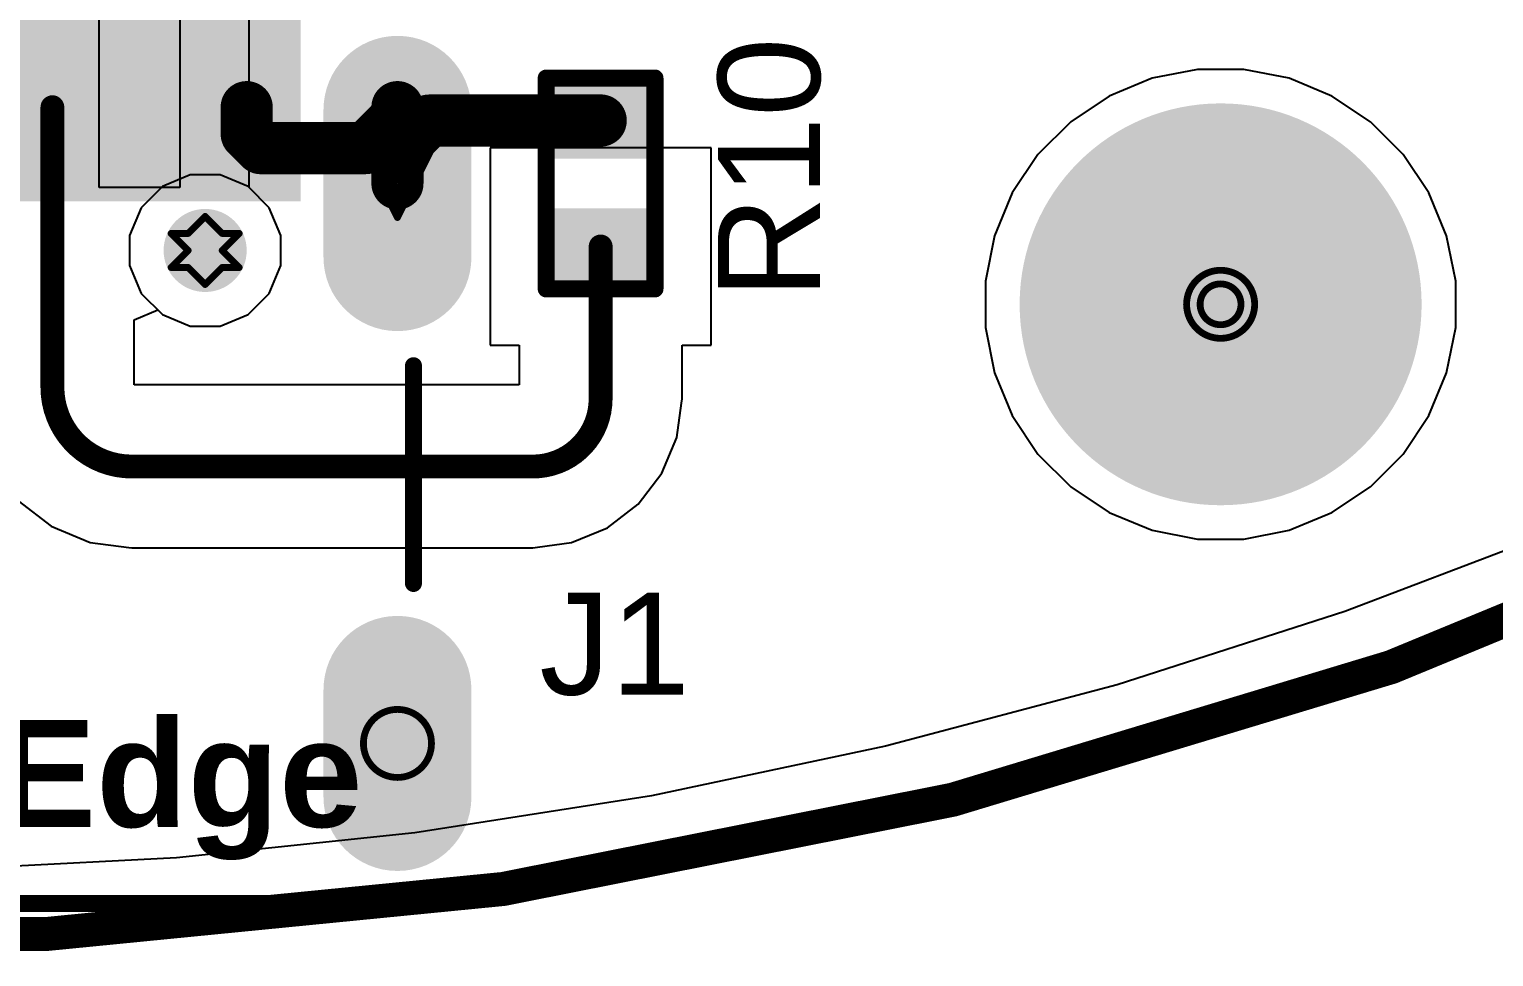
# Model space of a CAD drawing. Header units: inches. Extents: x -18 to 202, y -11 to 119.
# Drawn here: x 27.51 to 38.44, y -2.64 to 4.28 of the extents above; entities that cross this region are included whole.
import ezdxf

# ---------------------------------------------------------------- set-up
doc = ezdxf.new("R2010")
doc.units = ezdxf.units.IN
for name, color, linetype in [('Board Outline', 216, 'Continuous'), ('Bottom Layer', 5, 'Continuous'), ('Bottom Solder', 6, 'Continuous'), ('Drill Drawing', 1, 'Continuous'), ('Ground', 16, 'Continuous'), ('Mechanical 13', 56, 'Continuous'), ('Multi-Layer', 9, 'Continuous'), ('Pad Holes', 156, 'Continuous'), ('Power', 76, 'Continuous'), ('Top Layer', 1, 'Continuous'), ('Top Overlay', 2, 'Continuous'), ('Top Paste', 8, 'Continuous'), ('Top Solder', 216, 'Continuous')]:
    doc.layers.add(name, color=color, linetype=linetype)
doc.styles.add('Arial', font='', dxfattribs={"height": 0.2})
doc.styles.add('Arial_Bold', font='', dxfattribs={"height": 0.2})
doc.styles.get('Arial').set_extended_font_data('Arial')
doc.styles.get('Arial_Bold').set_extended_font_data('Arial', bold=True)

# ---------------------------------------------------------------- blocks, each defined once
blk = doc.blocks.new('R___0402_47')
at = {"layer": 'Top Layer'}
for points in [[(-0.699, -0.318), (-0.699, 0.318), (-0.241, 0.318), (-0.241, -0.318)], [(0.241, -0.318), (0.241, 0.318), (0.699, 0.318), (0.699, -0.318)]]:
    blk.add_hatch(color=1, dxfattribs=at).paths.add_polyline_path(points)
at = {"layer": 'Top Paste'}
for points in [[(-0.699, -0.318), (-0.699, 0.318), (-0.241, 0.318), (-0.241, -0.318)], [(0.241, -0.318), (0.241, 0.318), (0.699, 0.318), (0.699, -0.318)]]:
    blk.add_hatch(color=8, dxfattribs=at).paths.add_polyline_path(points)
at = {"layer": 'Top Solder'}
for points in [[(-0.754, -0.373), (-0.754, 0.373), (-0.186, 0.373), (-0.186, -0.373)], [(0.186, -0.373), (0.186, 0.373), (0.754, 0.373), (0.754, -0.373)]]:
    blk.add_hatch(color=216, dxfattribs=at).paths.add_polyline_path(points)
at = {"layer": 'Top Overlay'}
for points in [[(-0.787, 0.406, 0.127, 0.127, 0), (0.787, 0.406, 0.127, 0.127, 0)], [(-0.787, 0.406, 0.127, 0.127, 0), (-0.787, -0.406, 0.127, 0.127, 0)], [(0.787, 0.406, 0.127, 0.127, 0), (0.787, -0.406, 0.127, 0.127, 0)], [(-0.787, -0.406, 0.127, 0.127, 0), (0.787, -0.406, 0.127, 0.127, 0)], [(-0.813, -0.432, 0.00323, 0.00323, 0), (0.813, -0.432, 0.00323, 0.00323, 0)]]:
    blk.add_lwpolyline(points, format="xyseb", dxfattribs=at)
for points in [[(-0.819, 0.406, 0.0635, 0.0635, 1), (-0.756, 0.406, 0.0635, 0.0635, 1)], [(-0.819, 0.406, 0.0635, 0.0635, 1), (-0.756, 0.406, 0.0635, 0.0635, 1)], [(0.756, 0.406, 0.0635, 0.0635, 1), (0.819, 0.406, 0.0635, 0.0635, 1)], [(0.756, 0.406, 0.0635, 0.0635, 1), (0.819, 0.406, 0.0635, 0.0635, 1)], [(-0.819, -0.406, 0.0635, 0.0635, 1), (-0.756, -0.406, 0.0635, 0.0635, 1)], [(-0.819, -0.406, 0.0635, 0.0635, 1), (-0.756, -0.406, 0.0635, 0.0635, 1)], [(-0.814, -0.432, 0.00161, 0.00161, 1), (-0.812, -0.432, 0.00161, 0.00161, 1)], [(0.756, -0.406, 0.0635, 0.0635, 1), (0.819, -0.406, 0.0635, 0.0635, 1)], [(0.756, -0.406, 0.0635, 0.0635, 1), (0.819, -0.406, 0.0635, 0.0635, 1)], [(0.812, -0.432, 0.00161, 0.00161, 1), (0.814, -0.432, 0.00161, 0.00161, 1)]]:
    blk.add_lwpolyline(points, format="xyseb", close=True, dxfattribs=at)
blk = doc.blocks.new('TYPE_C_31_M_12__64')
at = {"layer": 'Bottom Layer'}
h = blk.add_hatch(color=5, dxfattribs=at)
edge = h.paths.add_edge_path()
edge.add_arc((-4.325, 2.355), 0.45, 0, 180)
edge.add_line((-4.775, 2.355), (-4.775, 1.255))
edge.add_arc((-4.325, 1.255), 0.45, 180, 360)
edge.add_line((-3.875, 1.255), (-3.875, 2.355))
h = blk.add_hatch(color=5, dxfattribs=at)
edge = h.paths.add_edge_path()
edge.add_arc((4.325, 1.255), 0.45, 180, 360)
edge.add_line((4.775, 1.255), (4.775, 2.355))
edge.add_arc((4.325, 2.355), 0.45, 0, 180)
edge.add_line((3.875, 2.355), (3.875, 1.255))
h = blk.add_hatch(color=5, dxfattribs=at)
edge = h.paths.add_edge_path()
edge.add_arc((-4.325, -2.775), 0.45, 180, 360)
edge.add_line((-3.875, -2.775), (-3.875, -1.975))
edge.add_arc((-4.325, -1.975), 0.45, 0, 180)
edge.add_line((-4.775, -1.975), (-4.775, -2.775))
h = blk.add_hatch(color=5, dxfattribs=at)
edge = h.paths.add_edge_path()
edge.add_arc((4.325, -2.775), 0.45, 180, 360)
edge.add_line((4.775, -2.775), (4.775, -1.975))
edge.add_arc((4.325, -1.975), 0.45, 0, 180)
edge.add_line((3.875, -1.975), (3.875, -2.775))
at = {"layer": 'Bottom Solder'}
h = blk.add_hatch(color=6, dxfattribs=at)
edge = h.paths.add_edge_path()
edge.add_arc((-4.325, 2.355), 0.552, 0, 180)
edge.add_line((-4.877, 2.355), (-4.877, 1.255))
edge.add_arc((-4.325, 1.255), 0.552, 180, 360)
edge.add_line((-3.773, 1.255), (-3.773, 2.355))
h = blk.add_hatch(color=6, dxfattribs=at)
edge = h.paths.add_edge_path()
edge.add_arc((4.325, 1.255), 0.552, 180, 360)
edge.add_line((4.877, 1.255), (4.877, 2.355))
edge.add_arc((4.325, 2.355), 0.552, 0, 180)
edge.add_line((3.773, 2.355), (3.773, 1.255))
h = blk.add_hatch(color=6, dxfattribs=at)
edge = h.paths.add_edge_path()
edge.add_arc((-2.89, 1.305), 0.102, 0, 360)
h = blk.add_hatch(color=6, dxfattribs=at)
edge = h.paths.add_edge_path()
edge.add_arc((2.89, 1.305), 0.102, 0, 360)
h = blk.add_hatch(color=6, dxfattribs=at)
edge = h.paths.add_edge_path()
edge.add_arc((-4.325, -2.775), 0.552, 180, 360)
edge.add_line((-3.773, -2.775), (-3.773, -1.975))
edge.add_arc((-4.325, -1.975), 0.552, 0, 180)
edge.add_line((-4.877, -1.975), (-4.877, -2.775))
h = blk.add_hatch(color=6, dxfattribs=at)
edge = h.paths.add_edge_path()
edge.add_arc((4.325, -2.775), 0.552, 180, 360)
edge.add_line((4.877, -2.775), (4.877, -1.975))
edge.add_arc((4.325, -1.975), 0.552, 0, 180)
edge.add_line((3.773, -1.975), (3.773, -2.775))
at = {"layer": 'Ground'}
h = blk.add_hatch(color=16, dxfattribs=at)
edge = h.paths.add_edge_path()
edge.add_arc((-4.325, 2.355), 0.45, 0, 180)
edge.add_line((-4.775, 2.355), (-4.775, 1.255))
edge.add_arc((-4.325, 1.255), 0.45, 180, 360)
edge.add_line((-3.875, 1.255), (-3.875, 2.355))
h = blk.add_hatch(color=16, dxfattribs=at)
edge = h.paths.add_edge_path()
edge.add_arc((4.325, 1.255), 0.45, 180, 360)
edge.add_line((4.775, 1.255), (4.775, 2.355))
edge.add_arc((4.325, 2.355), 0.45, 0, 180)
edge.add_line((3.875, 2.355), (3.875, 1.255))
h = blk.add_hatch(color=16, dxfattribs=at)
edge = h.paths.add_edge_path()
edge.add_arc((-4.325, -2.775), 0.45, 180, 360)
edge.add_line((-3.875, -2.775), (-3.875, -1.975))
edge.add_arc((-4.325, -1.975), 0.45, 0, 180)
edge.add_line((-4.775, -1.975), (-4.775, -2.775))
h = blk.add_hatch(color=16, dxfattribs=at)
edge = h.paths.add_edge_path()
edge.add_arc((4.325, -2.775), 0.45, 180, 360)
edge.add_line((4.775, -2.775), (4.775, -1.975))
edge.add_arc((4.325, -1.975), 0.45, 0, 180)
edge.add_line((3.875, -1.975), (3.875, -2.775))
at = {"layer": 'Multi-Layer'}
h = blk.add_hatch(color=9, dxfattribs=at)
edge = h.paths.add_edge_path()
edge.add_arc((-4.325, 2.355), 0.45, 0, 180)
edge.add_line((-4.775, 2.355), (-4.775, 1.255))
edge.add_arc((-4.325, 1.255), 0.45, 180, 360)
edge.add_line((-3.875, 1.255), (-3.875, 2.355))
h = blk.add_hatch(color=9, dxfattribs=at)
edge = h.paths.add_edge_path()
edge.add_arc((4.325, 1.255), 0.45, 180, 360)
edge.add_line((4.775, 1.255), (4.775, 2.355))
edge.add_arc((4.325, 2.355), 0.45, 0, 180)
edge.add_line((3.875, 2.355), (3.875, 1.255))
h = blk.add_hatch(color=9, dxfattribs=at)
edge = h.paths.add_edge_path()
edge.add_arc((-4.325, -2.775), 0.45, 180, 360)
edge.add_line((-3.875, -2.775), (-3.875, -1.975))
edge.add_arc((-4.325, -1.975), 0.45, 0, 180)
edge.add_line((-4.775, -1.975), (-4.775, -2.775))
h = blk.add_hatch(color=9, dxfattribs=at)
edge = h.paths.add_edge_path()
edge.add_arc((4.325, -2.775), 0.45, 180, 360)
edge.add_line((4.775, -2.775), (4.775, -1.975))
edge.add_arc((4.325, -1.975), 0.45, 0, 180)
edge.add_line((3.875, -1.975), (3.875, -2.775))
at = {"layer": 'Pad Holes'}
h = blk.add_hatch(color=7, dxfattribs=at)
edge = h.paths.add_edge_path()
edge.add_arc((-4.325, 1.255), 0.3, 180, 360)
edge.add_line((-4.025, 1.255), (-4.025, 2.355))
edge.add_arc((-4.325, 2.355), 0.3, 0, 180)
edge.add_line((-4.625, 2.355), (-4.625, 1.255))
h = blk.add_hatch(color=7, dxfattribs=at)
edge = h.paths.add_edge_path()
edge.add_arc((4.325, 1.255), 0.3, 180, 360)
edge.add_line((4.625, 1.255), (4.625, 2.355))
edge.add_arc((4.325, 2.355), 0.3, 0, 180)
edge.add_line((4.025, 2.355), (4.025, 1.255))
h = blk.add_hatch(color=7, dxfattribs=at)
edge = h.paths.add_edge_path()
edge.add_arc((-2.89, 1.305), 0.31, 0, 360)
h = blk.add_hatch(color=7, dxfattribs=at)
edge = h.paths.add_edge_path()
edge.add_arc((2.89, 1.305), 0.31, 0, 360)
h = blk.add_hatch(color=7, dxfattribs=at)
edge = h.paths.add_edge_path()
edge.add_arc((-4.325, -2.775), 0.3, 180, 360)
edge.add_line((-4.025, -2.775), (-4.025, -1.975))
edge.add_arc((-4.325, -1.975), 0.3, 0, 180)
edge.add_line((-4.625, -1.975), (-4.625, -2.775))
h = blk.add_hatch(color=7, dxfattribs=at)
edge = h.paths.add_edge_path()
edge.add_arc((4.325, -2.775), 0.3, 180, 360)
edge.add_line((4.625, -2.775), (4.625, -1.975))
edge.add_arc((4.325, -1.975), 0.3, 0, 180)
edge.add_line((4.025, -1.975), (4.025, -2.775))
at = {"layer": 'Power'}
h = blk.add_hatch(color=76, dxfattribs=at)
edge = h.paths.add_edge_path()
edge.add_arc((-4.325, 2.355), 0.45, 0, 180)
edge.add_line((-4.775, 2.355), (-4.775, 1.255))
edge.add_arc((-4.325, 1.255), 0.45, 180, 360)
edge.add_line((-3.875, 1.255), (-3.875, 2.355))
h = blk.add_hatch(color=76, dxfattribs=at)
edge = h.paths.add_edge_path()
edge.add_arc((4.325, 1.255), 0.45, 180, 360)
edge.add_line((4.775, 1.255), (4.775, 2.355))
edge.add_arc((4.325, 2.355), 0.45, 0, 180)
edge.add_line((3.875, 2.355), (3.875, 1.255))
h = blk.add_hatch(color=76, dxfattribs=at)
edge = h.paths.add_edge_path()
edge.add_arc((-4.325, -2.775), 0.45, 180, 360)
edge.add_line((-3.875, -2.775), (-3.875, -1.975))
edge.add_arc((-4.325, -1.975), 0.45, 0, 180)
edge.add_line((-4.775, -1.975), (-4.775, -2.775))
h = blk.add_hatch(color=76, dxfattribs=at)
edge = h.paths.add_edge_path()
edge.add_arc((4.325, -2.775), 0.45, 180, 360)
edge.add_line((4.775, -2.775), (4.775, -1.975))
edge.add_arc((4.325, -1.975), 0.45, 0, 180)
edge.add_line((3.875, -1.975), (3.875, -2.775))
at = {"layer": 'Top Layer'}
for points in [[(-3.5, 2.975), (-2.9, 2.975), (-2.9, 1.775), (-3.5, 1.775)], [(-2.7, 2.975), (-2.1, 2.975), (-2.1, 1.775), (-2.7, 1.775)], [(-1.9, 2.975), (-1.6, 2.975), (-1.6, 1.775), (-1.9, 1.775)], [(-1.4, 2.975), (-1.1, 2.975), (-1.1, 1.775), (-1.4, 1.775)], [(-0.9, 2.975), (-0.6, 2.975), (-0.6, 1.775), (-0.9, 1.775)], [(-0.4, 2.975), (-0.1, 2.975), (-0.1, 1.775), (-0.4, 1.775)], [(0.4, 1.775), (0.1, 1.775), (0.1, 2.975), (0.4, 2.975)], [(0.9, 1.775), (0.6, 1.775), (0.6, 2.975), (0.9, 2.975)], [(1.4, 1.775), (1.1, 1.775), (1.1, 2.975), (1.4, 2.975)], [(1.9, 1.775), (1.6, 1.775), (1.6, 2.975), (1.9, 2.975)], [(2.7, 1.775), (2.1, 1.775), (2.1, 2.975), (2.7, 2.975)], [(2.9, 2.975), (3.5, 2.975), (3.5, 1.775), (2.9, 1.775)]]:
    blk.add_hatch(color=1, dxfattribs=at).paths.add_polyline_path(points)
h = blk.add_hatch(color=1, dxfattribs=at)
edge = h.paths.add_edge_path()
edge.add_arc((-4.325, 2.355), 0.45, 0, 180)
edge.add_line((-4.775, 2.355), (-4.775, 1.255))
edge.add_arc((-4.325, 1.255), 0.45, 180, 360)
edge.add_line((-3.875, 1.255), (-3.875, 2.355))
h = blk.add_hatch(color=1, dxfattribs=at)
edge = h.paths.add_edge_path()
edge.add_arc((4.325, 1.255), 0.45, 180, 360)
edge.add_line((4.775, 1.255), (4.775, 2.355))
edge.add_arc((4.325, 2.355), 0.45, 0, 180)
edge.add_line((3.875, 2.355), (3.875, 1.255))
h = blk.add_hatch(color=1, dxfattribs=at)
edge = h.paths.add_edge_path()
edge.add_arc((-4.325, -2.775), 0.45, 180, 360)
edge.add_line((-3.875, -2.775), (-3.875, -1.975))
edge.add_arc((-4.325, -1.975), 0.45, 0, 180)
edge.add_line((-4.775, -1.975), (-4.775, -2.775))
h = blk.add_hatch(color=1, dxfattribs=at)
edge = h.paths.add_edge_path()
edge.add_arc((4.325, -2.775), 0.45, 180, 360)
edge.add_line((4.775, -2.775), (4.775, -1.975))
edge.add_arc((4.325, -1.975), 0.45, 0, 180)
edge.add_line((3.875, -1.975), (3.875, -2.775))
at = {"layer": 'Top Paste'}
for points in [[(-3.5, 2.975), (-2.9, 2.975), (-2.9, 1.775), (-3.5, 1.775)], [(-2.7, 2.975), (-2.1, 2.975), (-2.1, 1.775), (-2.7, 1.775)], [(-1.9, 2.975), (-1.6, 2.975), (-1.6, 1.775), (-1.9, 1.775)], [(-1.4, 2.975), (-1.1, 2.975), (-1.1, 1.775), (-1.4, 1.775)], [(-0.9, 2.975), (-0.6, 2.975), (-0.6, 1.775), (-0.9, 1.775)], [(-0.4, 2.975), (-0.1, 2.975), (-0.1, 1.775), (-0.4, 1.775)], [(0.4, 1.775), (0.1, 1.775), (0.1, 2.975), (0.4, 2.975)], [(0.9, 1.775), (0.6, 1.775), (0.6, 2.975), (0.9, 2.975)], [(1.4, 1.775), (1.1, 1.775), (1.1, 2.975), (1.4, 2.975)], [(1.9, 1.775), (1.6, 1.775), (1.6, 2.975), (1.9, 2.975)], [(2.7, 1.775), (2.1, 1.775), (2.1, 2.975), (2.7, 2.975)], [(2.9, 2.975), (3.5, 2.975), (3.5, 1.775), (2.9, 1.775)]]:
    blk.add_hatch(color=8, dxfattribs=at).paths.add_polyline_path(points)
at = {"layer": 'Top Solder'}
for points in [[(-3.602, 3.077), (-2.798, 3.077), (-2.798, 1.673), (-3.602, 1.673)], [(-2.802, 3.077), (-1.998, 3.077), (-1.998, 1.673), (-2.802, 1.673)], [(-2.002, 3.077), (-1.498, 3.077), (-1.498, 1.673), (-2.002, 1.673)], [(-1.502, 3.077), (-0.998, 3.077), (-0.998, 1.673), (-1.502, 1.673)], [(-1.002, 3.077), (-0.498, 3.077), (-0.498, 1.673), (-1.002, 1.673)], [(-0.502, 3.077), (0.002, 3.077), (0.002, 1.673), (-0.502, 1.673)], [(0.502, 1.673), (-0.002, 1.673), (-0.002, 3.077), (0.502, 3.077)], [(1.002, 1.673), (0.498, 1.673), (0.498, 3.077), (1.002, 3.077)], [(1.502, 1.673), (0.998, 1.673), (0.998, 3.077), (1.502, 3.077)], [(2.002, 1.673), (1.498, 1.673), (1.498, 3.077), (2.002, 3.077)], [(2.802, 1.673), (1.998, 1.673), (1.998, 3.077), (2.802, 3.077)], [(2.798, 3.077), (3.602, 3.077), (3.602, 1.673), (2.798, 1.673)]]:
    blk.add_hatch(color=216, dxfattribs=at).paths.add_polyline_path(points)
h = blk.add_hatch(color=216, dxfattribs=at)
edge = h.paths.add_edge_path()
edge.add_arc((-4.325, 2.355), 0.552, 0, 180)
edge.add_line((-4.877, 2.355), (-4.877, 1.255))
edge.add_arc((-4.325, 1.255), 0.552, 180, 360)
edge.add_line((-3.773, 1.255), (-3.773, 2.355))
h = blk.add_hatch(color=216, dxfattribs=at)
edge = h.paths.add_edge_path()
edge.add_arc((4.325, 1.255), 0.552, 180, 360)
edge.add_line((4.877, 1.255), (4.877, 2.355))
edge.add_arc((4.325, 2.355), 0.552, 0, 180)
edge.add_line((3.773, 2.355), (3.773, 1.255))
h = blk.add_hatch(color=216, dxfattribs=at)
edge = h.paths.add_edge_path()
edge.add_arc((-2.89, 1.305), 0.102, 0, 360)
h = blk.add_hatch(color=216, dxfattribs=at)
edge = h.paths.add_edge_path()
edge.add_arc((2.89, 1.305), 0.102, 0, 360)
h = blk.add_hatch(color=216, dxfattribs=at)
edge = h.paths.add_edge_path()
edge.add_arc((-4.325, -2.775), 0.552, 180, 360)
edge.add_line((-3.773, -2.775), (-3.773, -1.975))
edge.add_arc((-4.325, -1.975), 0.552, 0, 180)
edge.add_line((-4.877, -1.975), (-4.877, -2.775))
h = blk.add_hatch(color=216, dxfattribs=at)
edge = h.paths.add_edge_path()
edge.add_arc((4.325, -2.775), 0.552, 180, 360)
edge.add_line((4.877, -2.775), (4.877, -1.975))
edge.add_arc((4.325, -1.975), 0.552, 0, 180)
edge.add_line((3.773, -1.975), (3.773, -2.775))
at = {"layer": 'Mechanical 13'}
for points in [[(-1.868, -2.897, 0.127, 0.127, 0), (-1.691, -2.72, 0.127, 0.127, 0)], [(-1.691, -2.72, 0.127, 0.127, 0), (-1.487, -2.72, 0.127, 0.127, 0)], [(-1.868, -2.897, 0.127, 0.127, 0), (-1.868, -3.202, 0.127, 0.127, 0)], [(-2.072, -3.202, 0.127, 0.127, 0), (-1.868, -3.202, 0.127, 0.127, 0)], [(-2.072, -3.202, 0.127, 0.127, 0), (-1.908, -3.365, 0.127, 0.127, 0)], [(-1.868, -3.202, 0.127, 0.127, 0), (-1.665, -3.202, 0.127, 0.127, 0)], [(-1.828, -3.365, 0.127, 0.127, 0), (-1.665, -3.202, 0.127, 0.127, 0)]]:
    blk.add_lwpolyline(points, format="xyseb", dxfattribs=at)
for points in [[(-1.722, -2.72, 0.0635, 0.0635, 1), (-1.659, -2.72, 0.0635, 0.0635, 1)], [(-1.722, -2.72, 0.0635, 0.0635, 1), (-1.659, -2.72, 0.0635, 0.0635, 1)], [(-1.519, -2.72, 0.0635, 0.0635, 1), (-1.456, -2.72, 0.0635, 0.0635, 1)], [(-1.9, -2.897, 0.0635, 0.0635, 1), (-1.837, -2.897, 0.0635, 0.0635, 1)], [(-1.9, -2.897, 0.0635, 0.0635, 1), (-1.837, -2.897, 0.0635, 0.0635, 1)], [(-2.103, -3.202, 0.0635, 0.0635, 1), (-2.04, -3.202, 0.0635, 0.0635, 1)], [(-2.103, -3.202, 0.0635, 0.0635, 1), (-2.04, -3.202, 0.0635, 0.0635, 1)], [(-1.9, -3.202, 0.0635, 0.0635, 1), (-1.837, -3.202, 0.0635, 0.0635, 1)], [(-1.9, -3.202, 0.0635, 0.0635, 1), (-1.837, -3.202, 0.0635, 0.0635, 1)], [(-1.9, -3.202, 0.0635, 0.0635, 1), (-1.837, -3.202, 0.0635, 0.0635, 1)], [(-1.697, -3.202, 0.0635, 0.0635, 1), (-1.633, -3.202, 0.0635, 0.0635, 1)], [(-1.697, -3.202, 0.0635, 0.0635, 1), (-1.633, -3.202, 0.0635, 0.0635, 1)], [(-1.94, -3.365, 0.0635, 0.0635, 1), (-1.877, -3.365, 0.0635, 0.0635, 1)], [(-1.86, -3.365, 0.0635, 0.0635, 1), (-1.797, -3.365, 0.0635, 0.0635, 1)]]:
    blk.add_lwpolyline(points, format="xyseb", close=True, dxfattribs=at)
at = {"layer": 'Top Overlay'}
for points in [[(-4.445, 0.445, 0.127, 0.127, 0), (-4.445, -1.181, 0.127, 0.127, 0)], [(4.445, -1.181, 0.127, 0.127, 0), (4.445, 0.445, 0.127, 0.127, 0)], [(-4.495, -3.569, 0.127, 0.127, 0), (4.495, -3.569, 0.127, 0.127, 0)]]:
    blk.add_lwpolyline(points, format="xyseb", dxfattribs=at)
for points in [[(-4.476, 0.445, 0.0635, 0.0635, 1), (-4.413, 0.445, 0.0635, 0.0635, 1)], [(4.413, 0.445, 0.0635, 0.0635, 1), (4.476, 0.445, 0.0635, 0.0635, 1)], [(-4.476, -1.181, 0.0635, 0.0635, 1), (-4.413, -1.181, 0.0635, 0.0635, 1)], [(4.413, -1.181, 0.0635, 0.0635, 1), (4.476, -1.181, 0.0635, 0.0635, 1)], [(-4.527, -3.569, 0.0635, 0.0635, 1), (-4.464, -3.569, 0.0635, 0.0635, 1)], [(4.464, -3.569, 0.0635, 0.0635, 1), (4.527, -3.569, 0.0635, 0.0635, 1)]]:
    blk.add_lwpolyline(points, format="xyseb", close=True, dxfattribs=at)
at = {"layer": 'Mechanical 13', "style": 'Arial_Bold'}
blk.add_text('PCB Edge', height=0.8, rotation=360, dxfattribs=at).set_placement((-1.338, -2.999))

msp = doc.modelspace()

# ---------------------------------------------------------------- hatches: boundary and pattern name
at = {"layer": 'Bottom Solder'}
h = msp.add_hatch(color=6, dxfattribs=at)
edge = h.paths.add_edge_path()
edge.add_arc((36.402, 2.228), 0.102, 0, 360)
at = {"layer": 'Pad Holes'}
h = msp.add_hatch(color=7, dxfattribs=at)
edge = h.paths.add_edge_path()
edge.add_arc((36.402, 2.228), 1.5, 0, 360)
at = {"layer": 'Top Solder'}
h = msp.add_hatch(color=216, dxfattribs=at)
edge = h.paths.add_edge_path()
edge.add_arc((36.402, 2.228), 0.102, 0, 360)

# ---------------------------------------------------------------- linework, layer by layer
at = {"layer": 'Board Outline'}
msp.add_lwpolyline([(44.23, 62.31, 0.254, 0.254, -3.535496), (7.565, 62.289, 0.254, 0.254, 0)], format="xyseb", dxfattribs=at)
at = {"layer": 'Bottom Layer'}
for p, q in [((36.229, 3.982), (35.89, 3.915)), ((36.575, 3.982), (36.229, 3.982)), ((36.913, 3.915), (36.575, 3.982)), ((35.89, 3.915), (35.571, 3.783)), ((37.233, 3.783), (36.913, 3.915)), ((35.571, 3.783), (35.284, 3.591)), ((37.52, 3.591), (37.233, 3.783)), ((35.284, 3.591), (35.039, 3.346)), ((37.764, 3.346), (37.52, 3.591)), ((35.039, 3.346), (34.847, 3.059)), ((37.956, 3.059), (37.764, 3.346)), ((28.712, 3.194), (28.505, 3.108)), ((28.936, 3.194), (28.712, 3.194)), ((29.144, 3.108), (28.936, 3.194)), ((28.505, 3.108), (28.346, 2.949)), ((29.302, 2.949), (29.144, 3.108)), ((34.847, 3.059), (34.715, 2.74)), ((38.088, 2.74), (37.956, 3.059)), ((28.346, 2.949), (28.26, 2.742)), ((29.388, 2.742), (29.302, 2.949)), ((28.26, 2.742), (28.26, 2.518)), ((29.388, 2.518), (29.388, 2.742)), ((34.715, 2.74), (34.648, 2.401)), ((38.156, 2.401), (38.088, 2.74)), ((28.26, 2.518), (28.346, 2.31)), ((29.302, 2.31), (29.388, 2.518)), ((28.346, 2.31), (28.505, 2.152)), ((29.144, 2.152), (29.302, 2.31)), ((34.648, 2.401), (34.648, 2.055)), ((38.156, 2.055), (38.156, 2.401)), ((28.505, 2.152), (28.712, 2.066)), ((28.936, 2.066), (29.144, 2.152)), ((28.712, 2.066), (28.936, 2.066)), ((34.648, 2.055), (34.715, 1.717)), ((38.088, 1.717), (38.156, 2.055)), ((34.715, 1.717), (34.847, 1.397)), ((37.956, 1.397), (38.088, 1.717)), ((34.847, 1.397), (35.039, 1.11)), ((37.764, 1.11), (37.956, 1.397)), ((35.039, 1.11), (35.284, 0.866)), ((37.52, 0.866), (37.764, 1.11)), ((35.284, 0.866), (35.571, 0.674)), ((37.233, 0.674), (37.52, 0.866)), ((35.571, 0.674), (35.89, 0.542)), ((36.913, 0.542), (37.233, 0.674)), ((39, 0.57), (37.33, -0.065)), ((35.89, 0.542), (36.229, 0.474)), ((36.229, 0.474), (36.575, 0.474)), ((36.575, 0.474), (36.913, 0.542)), ((37.33, -0.065), (35.629, -0.613)), ((35.629, -0.613), (33.902, -1.071)), ((33.902, -1.071), (32.154, -1.44)), ((32.154, -1.44), (30.389, -1.717)), ((30.389, -1.717), (28.611, -1.903)), ((28.611, -1.903), (26.827, -1.997))]:
    msp.add_line(p, q, dxfattribs=at)
at = {"layer": 'Drill Drawing'}
for points in [[(30.005, 3.384, 0.0508, 0.0508, 0), (30.513, 3.384, 0.0508, 0.0508, 0)], [(30.005, 3.384, 0.0508, 0.0508, 0), (30.259, 2.876, 0.0508, 0.0508, 0)], [(30.259, 2.876, 0.0508, 0.0508, 0), (30.513, 3.384, 0.0508, 0.0508, 0)], [(28.697, 2.757, 0.0508, 0.0508, 0), (28.824, 2.884, 0.0508, 0.0508, 0)], [(28.824, 2.884, 0.0508, 0.0508, 0), (28.951, 2.757, 0.0508, 0.0508, 0)], [(28.57, 2.757, 0.0508, 0.0508, 0), (28.697, 2.63, 0.0508, 0.0508, 0)], [(28.57, 2.757, 0.0508, 0.0508, 0), (28.697, 2.757, 0.0508, 0.0508, 0)], [(28.951, 2.757, 0.0508, 0.0508, 0), (29.078, 2.757, 0.0508, 0.0508, 0)], [(28.951, 2.63, 0.0508, 0.0508, 0), (29.078, 2.757, 0.0508, 0.0508, 0)], [(28.57, 2.503, 0.0508, 0.0508, 0), (28.697, 2.63, 0.0508, 0.0508, 0)], [(28.951, 2.63, 0.0508, 0.0508, 0), (29.078, 2.503, 0.0508, 0.0508, 0)], [(28.57, 2.503, 0.0508, 0.0508, 0), (28.697, 2.503, 0.0508, 0.0508, 0)], [(28.697, 2.503, 0.0508, 0.0508, 0), (28.824, 2.376, 0.0508, 0.0508, 0)], [(28.824, 2.376, 0.0508, 0.0508, 0), (28.951, 2.503, 0.0508, 0.0508, 0)], [(28.951, 2.503, 0.0508, 0.0508, 0), (29.078, 2.503, 0.0508, 0.0508, 0)]]:
    msp.add_lwpolyline(points, format="xyseb", dxfattribs=at)
for points in [[(29.992, 3.384, 0.0254, 0.0254, 1), (30.018, 3.384, 0.0254, 0.0254, 1)], [(29.992, 3.384, 0.0254, 0.0254, 1), (30.018, 3.384, 0.0254, 0.0254, 1)], [(30.5, 3.384, 0.0254, 0.0254, 1), (30.526, 3.384, 0.0254, 0.0254, 1)], [(30.5, 3.384, 0.0254, 0.0254, 1), (30.526, 3.384, 0.0254, 0.0254, 1)], [(28.811, 2.884, 0.0254, 0.0254, 1), (28.837, 2.884, 0.0254, 0.0254, 1)], [(28.811, 2.884, 0.0254, 0.0254, 1), (28.837, 2.884, 0.0254, 0.0254, 1)], [(30.246, 2.876, 0.0254, 0.0254, 1), (30.272, 2.876, 0.0254, 0.0254, 1)], [(30.246, 2.876, 0.0254, 0.0254, 1), (30.272, 2.876, 0.0254, 0.0254, 1)], [(28.557, 2.757, 0.0254, 0.0254, 1), (28.583, 2.757, 0.0254, 0.0254, 1)], [(28.557, 2.757, 0.0254, 0.0254, 1), (28.583, 2.757, 0.0254, 0.0254, 1)], [(28.684, 2.757, 0.0254, 0.0254, 1), (28.71, 2.757, 0.0254, 0.0254, 1)], [(28.684, 2.757, 0.0254, 0.0254, 1), (28.71, 2.757, 0.0254, 0.0254, 1)], [(28.938, 2.757, 0.0254, 0.0254, 1), (28.964, 2.757, 0.0254, 0.0254, 1)], [(28.938, 2.757, 0.0254, 0.0254, 1), (28.964, 2.757, 0.0254, 0.0254, 1)], [(29.065, 2.757, 0.0254, 0.0254, 1), (29.091, 2.757, 0.0254, 0.0254, 1)], [(29.065, 2.757, 0.0254, 0.0254, 1), (29.091, 2.757, 0.0254, 0.0254, 1)], [(28.684, 2.63, 0.0254, 0.0254, 1), (28.71, 2.63, 0.0254, 0.0254, 1)], [(28.684, 2.63, 0.0254, 0.0254, 1), (28.71, 2.63, 0.0254, 0.0254, 1)], [(28.938, 2.63, 0.0254, 0.0254, 1), (28.964, 2.63, 0.0254, 0.0254, 1)], [(28.938, 2.63, 0.0254, 0.0254, 1), (28.964, 2.63, 0.0254, 0.0254, 1)], [(28.557, 2.503, 0.0254, 0.0254, 1), (28.583, 2.503, 0.0254, 0.0254, 1)], [(28.557, 2.503, 0.0254, 0.0254, 1), (28.583, 2.503, 0.0254, 0.0254, 1)], [(28.684, 2.503, 0.0254, 0.0254, 1), (28.71, 2.503, 0.0254, 0.0254, 1)], [(28.684, 2.503, 0.0254, 0.0254, 1), (28.71, 2.503, 0.0254, 0.0254, 1)], [(28.938, 2.503, 0.0254, 0.0254, 1), (28.964, 2.503, 0.0254, 0.0254, 1)], [(28.938, 2.503, 0.0254, 0.0254, 1), (28.964, 2.503, 0.0254, 0.0254, 1)], [(29.065, 2.503, 0.0254, 0.0254, 1), (29.091, 2.503, 0.0254, 0.0254, 1)], [(29.065, 2.503, 0.0254, 0.0254, 1), (29.091, 2.503, 0.0254, 0.0254, 1)], [(36.656, 2.228, 0.0508, 0.0508, 1), (36.148, 2.228, 0.0508, 0.0508, 1)], [(36.554, 2.228, 0.0508, 0.0508, 1), (36.249, 2.228, 0.0508, 0.0508, 1)], [(28.811, 2.376, 0.0254, 0.0254, 1), (28.837, 2.376, 0.0254, 0.0254, 1)], [(28.811, 2.376, 0.0254, 0.0254, 1), (28.837, 2.376, 0.0254, 0.0254, 1)], [(36.135, 2.228, 0.0254, 0.0254, 1), (36.16, 2.228, 0.0254, 0.0254, 1)], [(36.237, 2.228, 0.0254, 0.0254, 1), (36.262, 2.228, 0.0254, 0.0254, 1)], [(36.541, 2.228, 0.0254, 0.0254, 1), (36.567, 2.228, 0.0254, 0.0254, 1)], [(36.643, 2.228, 0.0254, 0.0254, 1), (36.668, 2.228, 0.0254, 0.0254, 1)], [(30.513, -1.05, 0.0508, 0.0508, 1), (30.005, -1.05, 0.0508, 0.0508, 1)], [(29.992, -1.05, 0.0254, 0.0254, 1), (30.018, -1.05, 0.0254, 0.0254, 1)], [(30.5, -1.05, 0.0254, 0.0254, 1), (30.526, -1.05, 0.0254, 0.0254, 1)]]:
    msp.add_lwpolyline(points, format="xyseb", close=True, dxfattribs=at)
at = {"layer": 'Ground'}
for p, q in [((36.229, 3.982), (35.89, 3.915)), ((36.575, 3.982), (36.229, 3.982)), ((36.913, 3.915), (36.575, 3.982)), ((35.89, 3.915), (35.571, 3.783)), ((37.233, 3.783), (36.913, 3.915)), ((35.571, 3.783), (35.284, 3.591)), ((37.52, 3.591), (37.233, 3.783)), ((35.284, 3.591), (35.039, 3.346)), ((37.764, 3.346), (37.52, 3.591)), ((35.039, 3.346), (34.847, 3.059)), ((37.956, 3.059), (37.764, 3.346)), ((28.712, 3.194), (28.505, 3.108)), ((28.936, 3.194), (28.712, 3.194)), ((29.144, 3.108), (28.936, 3.194)), ((28.505, 3.108), (28.346, 2.949)), ((29.302, 2.949), (29.144, 3.108)), ((34.847, 3.059), (34.715, 2.74)), ((38.088, 2.74), (37.956, 3.059)), ((28.346, 2.949), (28.26, 2.742)), ((29.388, 2.742), (29.302, 2.949)), ((28.26, 2.742), (28.26, 2.518)), ((29.388, 2.518), (29.388, 2.742)), ((34.715, 2.74), (34.648, 2.401)), ((38.156, 2.401), (38.088, 2.74)), ((28.26, 2.518), (28.346, 2.31)), ((29.302, 2.31), (29.388, 2.518)), ((28.346, 2.31), (28.505, 2.152)), ((29.144, 2.152), (29.302, 2.31)), ((34.648, 2.401), (34.648, 2.055)), ((38.156, 2.055), (38.156, 2.401)), ((28.505, 2.152), (28.712, 2.066)), ((28.936, 2.066), (29.144, 2.152)), ((28.712, 2.066), (28.936, 2.066)), ((34.648, 2.055), (34.715, 1.717)), ((38.088, 1.717), (38.156, 2.055)), ((34.715, 1.717), (34.847, 1.397)), ((37.956, 1.397), (38.088, 1.717)), ((34.847, 1.397), (35.039, 1.11)), ((37.764, 1.11), (37.956, 1.397)), ((35.039, 1.11), (35.284, 0.866)), ((37.52, 0.866), (37.764, 1.11)), ((35.284, 0.866), (35.571, 0.674)), ((37.233, 0.674), (37.52, 0.866)), ((35.571, 0.674), (35.89, 0.542)), ((36.913, 0.542), (37.233, 0.674)), ((39, 0.57), (37.33, -0.065)), ((35.89, 0.542), (36.229, 0.474)), ((36.229, 0.474), (36.575, 0.474)), ((36.575, 0.474), (36.913, 0.542)), ((37.33, -0.065), (35.629, -0.613)), ((35.629, -0.613), (33.902, -1.071)), ((33.902, -1.071), (32.154, -1.44)), ((32.154, -1.44), (30.389, -1.717)), ((30.389, -1.717), (28.611, -1.903)), ((28.611, -1.903), (26.827, -1.997))]:
    msp.add_line(p, q, dxfattribs=at)
at = {"layer": 'Power'}
for p, q in [((36.229, 3.982), (35.89, 3.915)), ((36.575, 3.982), (36.229, 3.982)), ((36.913, 3.915), (36.575, 3.982)), ((35.89, 3.915), (35.571, 3.783)), ((37.233, 3.783), (36.913, 3.915)), ((35.571, 3.783), (35.284, 3.591)), ((37.52, 3.591), (37.233, 3.783)), ((35.284, 3.591), (35.039, 3.346)), ((37.764, 3.346), (37.52, 3.591)), ((35.039, 3.346), (34.847, 3.059)), ((37.956, 3.059), (37.764, 3.346)), ((28.712, 3.194), (28.505, 3.108)), ((28.936, 3.194), (28.712, 3.194)), ((29.144, 3.108), (28.936, 3.194)), ((28.505, 3.108), (28.346, 2.949)), ((29.302, 2.949), (29.144, 3.108)), ((34.847, 3.059), (34.715, 2.74)), ((38.088, 2.74), (37.956, 3.059)), ((28.346, 2.949), (28.26, 2.742)), ((29.388, 2.742), (29.302, 2.949)), ((28.26, 2.742), (28.26, 2.518)), ((29.388, 2.518), (29.388, 2.742)), ((34.715, 2.74), (34.648, 2.401)), ((38.156, 2.401), (38.088, 2.74)), ((28.26, 2.518), (28.346, 2.31)), ((29.302, 2.31), (29.388, 2.518)), ((28.346, 2.31), (28.505, 2.152)), ((29.144, 2.152), (29.302, 2.31)), ((34.648, 2.401), (34.648, 2.055)), ((38.156, 2.055), (38.156, 2.401)), ((28.505, 2.152), (28.712, 2.066)), ((28.936, 2.066), (29.144, 2.152)), ((28.712, 2.066), (28.936, 2.066)), ((34.648, 2.055), (34.715, 1.717)), ((38.088, 1.717), (38.156, 2.055)), ((34.715, 1.717), (34.847, 1.397)), ((37.956, 1.397), (38.088, 1.717)), ((34.847, 1.397), (35.039, 1.11)), ((37.764, 1.11), (37.956, 1.397)), ((35.039, 1.11), (35.284, 0.866)), ((37.52, 0.866), (37.764, 1.11)), ((35.284, 0.866), (35.571, 0.674)), ((37.233, 0.674), (37.52, 0.866)), ((35.571, 0.674), (35.89, 0.542)), ((36.913, 0.542), (37.233, 0.674)), ((39, 0.57), (37.33, -0.065)), ((35.89, 0.542), (36.229, 0.474)), ((36.229, 0.474), (36.575, 0.474)), ((36.575, 0.474), (36.913, 0.542)), ((37.33, -0.065), (35.629, -0.613)), ((35.629, -0.613), (33.902, -1.071)), ((33.902, -1.071), (32.154, -1.44)), ((32.154, -1.44), (30.389, -1.717)), ((30.389, -1.717), (28.611, -1.903)), ((28.611, -1.903), (26.827, -1.997))]:
    msp.add_line(p, q, dxfattribs=at)
at = {"layer": 'Top Layer'}
for p, q in [((28.034, 3.1), (28.034, 12.743)), ((28.634, 4.54), (28.634, 3.1)), ((29.152, 3.1), (29.152, 4.486)), ((36.229, 3.982), (35.89, 3.915)), ((36.575, 3.982), (36.229, 3.982)), ((36.913, 3.915), (36.575, 3.982)), ((35.89, 3.915), (35.571, 3.783)), ((37.233, 3.783), (36.913, 3.915)), ((35.571, 3.783), (35.284, 3.591)), ((37.52, 3.591), (37.233, 3.783)), ((35.284, 3.591), (35.039, 3.346)), ((37.764, 3.346), (37.52, 3.591)), ((32.601, 3.397), (30.95, 3.397)), ((30.95, 3.397), (30.95, 1.923)), ((32.601, 1.923), (32.601, 3.397)), ((35.039, 3.346), (34.847, 3.059)), ((37.956, 3.059), (37.764, 3.346)), ((28.634, 3.1), (28.034, 3.1)), ((29.302, 2.949), (29.152, 3.1)), ((29.152, 3.1), (29.152, 3.1)), ((34.847, 3.059), (34.715, 2.74)), ((38.088, 2.74), (37.956, 3.059)), ((29.388, 2.742), (29.302, 2.949)), ((29.388, 2.518), (29.388, 2.742)), ((34.715, 2.74), (34.648, 2.401)), ((38.156, 2.401), (38.088, 2.74)), ((29.302, 2.31), (29.388, 2.518)), ((29.144, 2.152), (29.302, 2.31)), ((34.648, 2.401), (34.648, 2.055)), ((38.156, 2.055), (38.156, 2.401)), ((28.293, 2.112), (28.47, 2.186)), ((28.47, 2.186), (28.505, 2.152)), ((28.293, 1.626), (28.293, 2.112)), ((28.505, 2.152), (28.712, 2.066)), ((28.936, 2.066), (29.144, 2.152)), ((28.712, 2.066), (28.936, 2.066)), ((34.648, 2.055), (34.715, 1.717)), ((38.088, 1.717), (38.156, 2.055)), ((30.95, 1.923), (31.167, 1.923)), ((31.167, 1.923), (31.167, 1.626)), ((32.384, 1.522), (32.384, 1.923)), ((32.384, 1.923), (32.601, 1.923)), ((34.715, 1.717), (34.847, 1.397)), ((37.956, 1.397), (38.088, 1.717)), ((31.167, 1.626), (28.293, 1.626)), ((32.344, 1.235), (32.378, 1.49)), ((32.378, 1.49), (32.384, 1.522)), ((34.847, 1.397), (35.039, 1.11)), ((37.764, 1.11), (37.956, 1.397)), ((32.233, 0.967), (32.344, 1.235)), ((35.039, 1.11), (35.284, 0.866)), ((37.52, 0.866), (37.764, 1.11)), ((32.056, 0.736), (32.233, 0.967)), ((35.284, 0.866), (35.571, 0.674)), ((37.233, 0.674), (37.52, 0.866)), ((27.428, 0.761), (27.676, 0.571)), ((31.826, 0.56), (32.056, 0.736)), ((35.571, 0.674), (35.89, 0.542)), ((36.913, 0.542), (37.233, 0.674)), ((27.676, 0.571), (27.965, 0.451)), ((31.558, 0.449), (31.826, 0.56)), ((39, 0.57), (37.33, -0.065)), ((27.965, 0.451), (28.254, 0.413)), ((31.303, 0.415), (31.558, 0.449)), ((35.89, 0.542), (36.229, 0.474)), ((36.229, 0.474), (36.575, 0.474)), ((36.575, 0.474), (36.913, 0.542)), ((28.254, 0.413), (28.276, 0.409)), ((28.276, 0.409), (31.27, 0.409)), ((31.27, 0.409), (31.303, 0.415)), ((37.33, -0.065), (35.629, -0.613)), ((35.629, -0.613), (33.902, -1.071)), ((33.902, -1.071), (32.154, -1.44)), ((32.154, -1.44), (30.389, -1.717)), ((30.389, -1.717), (28.611, -1.903)), ((28.611, -1.903), (26.827, -1.997))]:
    msp.add_line(p, q, dxfattribs=at)
for points in [[(29.134, 3.499, 0.389, 0.389, 0), (29.134, 3.7, 0.389, 0.389, 0)], [(30.259, 3.63, 0.389, 0.389, 0), (30.259, 3.7, 0.389, 0.389, 0)], [(27.684, 1.609, 0.178, 0.178, 0), (27.684, 3.7, 0.178, 0.178, 0)], [(30.023, 3.394, 0.389, 0.389, 0), (30.259, 3.63, 0.389, 0.389, 0)], [(30.259, 3.364, 0.389, 0.389, 0), (30.259, 3.63, 0.389, 0.389, 0)], [(30.259, 3.364, 0.389, 0.389, 0), (30.495, 3.6, 0.389, 0.389, 0)], [(30.495, 3.6, 0.389, 0.389, 0), (31.775, 3.6, 0.389, 0.389, 0)], [(29.134, 3.499, 0.389, 0.389, 0), (29.239, 3.394, 0.389, 0.389, 0)], [(29.239, 3.394, 0.389, 0.389, 0), (30.023, 3.394, 0.389, 0.389, 0)], [(30.259, 3.13, 0.389, 0.389, 0), (30.259, 3.364, 0.389, 0.389, 0)], [(31.775, 1.522, 0.178, 0.178, 0), (31.775, 2.66, 0.178, 0.178, 0)], [(28.276, 1.017, 0.178, 0.178, -0.414214), (27.684, 1.609, 0.178, 0.178, 0)], [(31.775, 1.522, 0.178, 0.178, -0.414214), (31.27, 1.017, 0.178, 0.178, 0)], [(28.276, 1.017, 0.178, 0.178, 0), (31.27, 1.017, 0.178, 0.178, 0)]]:
    msp.add_lwpolyline(points, format="xyseb", dxfattribs=at)
for points in [[(29.037, 3.7, 0.195, 0.195, 1), (29.231, 3.7, 0.195, 0.195, 1)], [(30.162, 3.7, 0.195, 0.195, 1), (30.356, 3.7, 0.195, 0.195, 1)], [(27.64, 3.7, 0.0889, 0.0889, 1), (27.728, 3.7, 0.0889, 0.0889, 1)], [(30.162, 3.63, 0.195, 0.195, 1), (30.356, 3.63, 0.195, 0.195, 1)], [(30.162, 3.63, 0.195, 0.195, 1), (30.356, 3.63, 0.195, 0.195, 1)], [(30.162, 3.63, 0.195, 0.195, 1), (30.356, 3.63, 0.195, 0.195, 1)], [(30.398, 3.6, 0.195, 0.195, 1), (30.592, 3.6, 0.195, 0.195, 1)], [(30.398, 3.6, 0.195, 0.195, 1), (30.592, 3.6, 0.195, 0.195, 1)], [(31.678, 3.6, 0.195, 0.195, 1), (31.873, 3.6, 0.195, 0.195, 1)], [(29.037, 3.499, 0.195, 0.195, 1), (29.231, 3.499, 0.195, 0.195, 1)], [(29.037, 3.499, 0.195, 0.195, 1), (29.231, 3.499, 0.195, 0.195, 1)], [(29.142, 3.394, 0.195, 0.195, 1), (29.337, 3.394, 0.195, 0.195, 1)], [(29.142, 3.394, 0.195, 0.195, 1), (29.337, 3.394, 0.195, 0.195, 1)], [(29.926, 3.394, 0.195, 0.195, 1), (30.12, 3.394, 0.195, 0.195, 1)], [(29.926, 3.394, 0.195, 0.195, 1), (30.12, 3.394, 0.195, 0.195, 1)], [(30.162, 3.364, 0.195, 0.195, 1), (30.356, 3.364, 0.195, 0.195, 1)], [(30.162, 3.364, 0.195, 0.195, 1), (30.356, 3.364, 0.195, 0.195, 1)], [(30.162, 3.364, 0.195, 0.195, 1), (30.356, 3.364, 0.195, 0.195, 1)], [(30.162, 3.13, 0.195, 0.195, 1), (30.356, 3.13, 0.195, 0.195, 1)], [(31.731, 2.66, 0.0889, 0.0889, 1), (31.82, 2.66, 0.0889, 0.0889, 1)], [(27.64, 1.609, 0.0889, 0.0889, 1), (27.728, 1.609, 0.0889, 0.0889, 1)], [(27.64, 1.609, 0.0889, 0.0889, 1), (27.728, 1.609, 0.0889, 0.0889, 1)], [(31.731, 1.522, 0.0889, 0.0889, 1), (31.82, 1.522, 0.0889, 0.0889, 1)], [(31.731, 1.522, 0.0889, 0.0889, 1), (31.82, 1.522, 0.0889, 0.0889, 1)], [(28.231, 1.017, 0.0889, 0.0889, 1), (28.32, 1.017, 0.0889, 0.0889, 1)], [(28.231, 1.017, 0.0889, 0.0889, 1), (28.32, 1.017, 0.0889, 0.0889, 1)], [(31.226, 1.017, 0.0889, 0.0889, 1), (31.315, 1.017, 0.0889, 0.0889, 1)], [(31.226, 1.017, 0.0889, 0.0889, 1), (31.315, 1.017, 0.0889, 0.0889, 1)]]:
    msp.add_lwpolyline(points, format="xyseb", close=True, dxfattribs=at)

# ---------------------------------------------------------------- block references
msp.add_blockref('TYPE_C_31_M_12__64', (25.934, 1.325))
at = {"rotation": 90}
msp.add_blockref('R___0402_47', (31.775, 3.13), dxfattribs=at)

# ---------------------------------------------------------------- texts
at = {"layer": 'Top Overlay', "style": 'Arial'}
msp.add_text('R10', height=0.762, rotation=90, dxfattribs=at).set_placement((33.412, 2.267))
msp.add_text('J1', height=0.762, dxfattribs=at).set_placement((31.318, -0.686))

doc.saveas('drawing.dxf')
